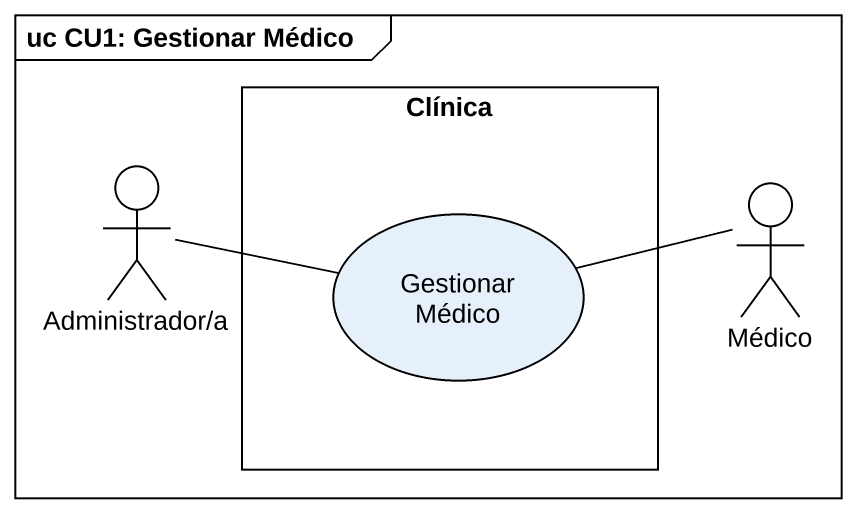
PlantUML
@startuml
mainframe uc CU1: Gestionar Médico
actor "Administrador/a" as Administrador_a
rectangle Clínica {
  usecase "Gestionar Médico" as Gestionar_Médico
}
actor Médico
Administrador_a -right- Gestionar_Médico
Médico -left- Gestionar_Médico
@enduml
